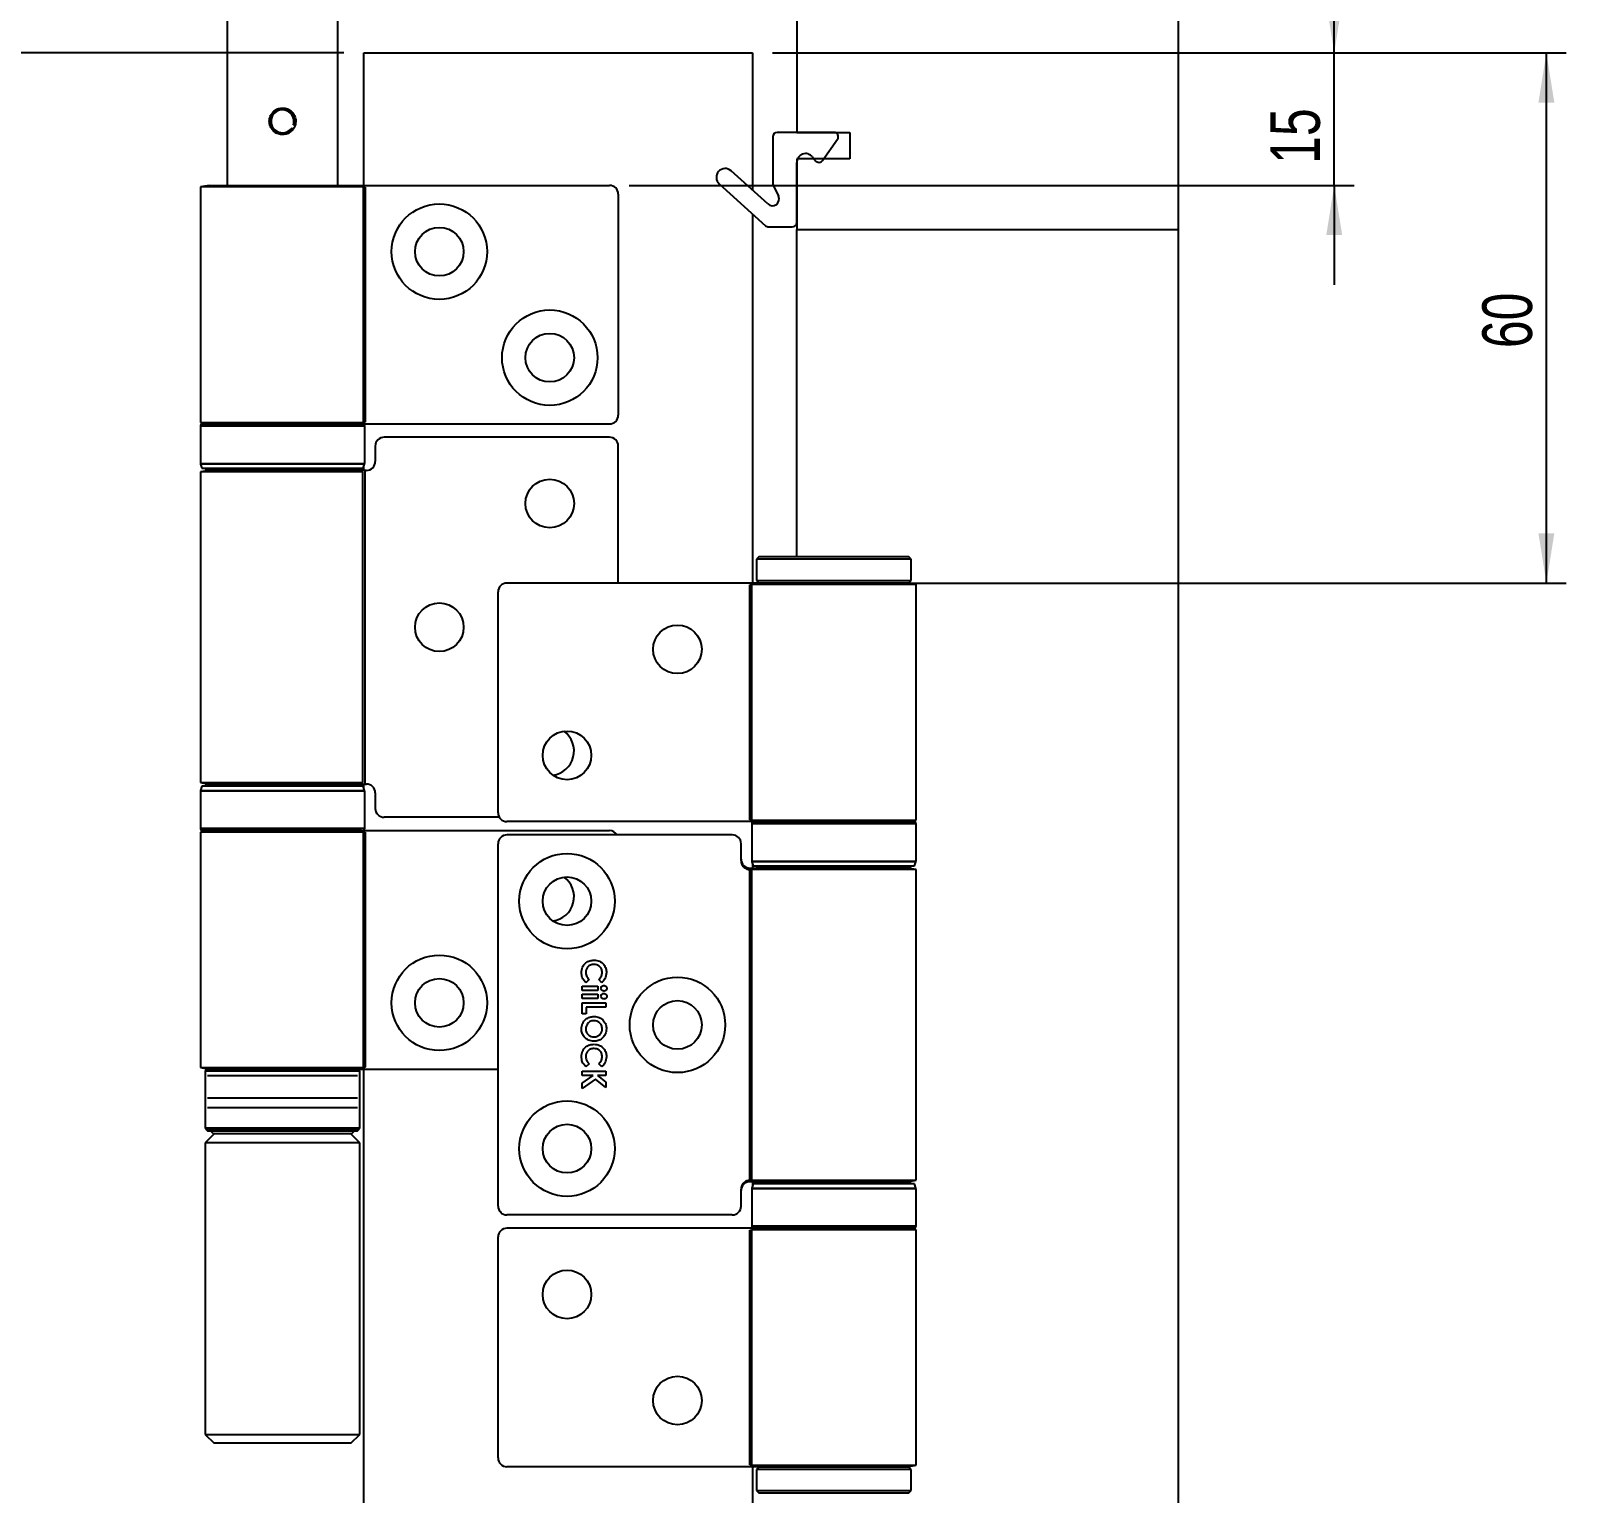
# Model space of a CAD drawing. Header units: millimetres. Extents: x 3976 to 11712, y 853 to 20234.
# Drawn here: x 6559 to 10421, y 13614 to 17292 of the extents above; entities that cross this region are included whole.
import ezdxf

# ---------------------------------------------------------------- set-up
doc = ezdxf.new("R2010")
doc.units = ezdxf.units.MM
doc.layers.add('FORMAT', color=7, linetype='Continuous')
doc.styles.add('SLDTEXTSTYLE0', font='TXT', dxfattribs={"width": 0.75})
doc.dimstyles.new('SLDDIMSTYLE0', dxfattribs={"dimtxt": 125, "dimasz": 125, "dimexe": 0, "dimexo": 0.0625, "dimgap": 31.25, "dimtad": 1, "dimdec": 0, "dimlfac": 0.045, "dimrnd": 1e-09, "dimzin": 12, "dimdsep": 46, "dimtxsty": 'SLDTEXTSTYLE0', "dimsah": 1, "dimcen": 0.09, "dimadec": 0, "dimazin": 3, "dimtfac": 1, "dimtmove": 0, "dimatfit": 0, "dimfxl": 1, "dimfrac": 2, "dimtolj": 1, "dimtzin": 12, "dimarcsym": 0})
doc.dimstyles.new('SLDDIMSTYLE1', dxfattribs={"dimtxt": 125, "dimasz": 125, "dimexe": 0, "dimexo": 0.0625, "dimgap": 31.25, "dimtad": 1, "dimdec": 0, "dimlfac": 0.045, "dimrnd": 1e-09, "dimzin": 12, "dimdsep": 46, "dimtxsty": 'SLDTEXTSTYLE0', "dimsah": 1, "dimcen": 0.09, "dimadec": 0, "dimazin": 3, "dimtfac": 1, "dimtofl": 0, "dimtmove": 0, "dimatfit": 3, "dimfxl": 1, "dimfrac": 2, "dimtolj": 1, "dimtzin": 12, "dimarcsym": 0})

# ---------------------------------------------------------------- blocks, each defined once
blk = doc.blocks.new('_D_11')
at = {"layer": 'FORMAT', "color": 1, "ltscale": 50}
for q in [(4453.5, 13435.1), (8374.8, 13435.1)]:
    blk.add_line((7397, 13435.1), q, dxfattribs=at)
for points in [[(7397, 13435.1), (7522, 13415.1), (7522, 13455.1)], [(8374.8, 13435.1), (8249.8, 13455.1), (8249.8, 13415.1)]]:
    blk.add_solid(points, dxfattribs=at)
at = {"layer": 'FORMAT', "color": 1, "ltscale": 50, "char_height": 125, "attachment_point": 1, "style": 'SLDTEXTSTYLE0'}
for s, insert in [('Minimum Panel', (4453.5, 13596.8)), ('Thickness 35mm', (4455.1, 13398.4))]:
    blk.add_mtext(s, dxfattribs=dict(at, insert=insert))
blk = doc.blocks.new('_D_14')
at = {"layer": 'FORMAT', "color": 7, "ltscale": 50}
for p, q in [((5695, 17347.8), (5695, 17597.8)), ((7831.5, 17347.8), (5645, 17347.8)), ((5695, 17347.8), (5695, 17236.7)), ((7347, 17236.7), (5645, 17236.7)), ((5695, 17236.7), (5695, 15218.8))]:
    blk.add_line(p, q, dxfattribs=at)
for points in [[(5695, 17347.8), (5715, 17472.8), (5675, 17472.8)], [(5695, 17236.7), (5675, 17111.7), (5715, 17111.7)]]:
    blk.add_solid(points, dxfattribs=at)
at = {"layer": 'FORMAT', "color": 7, "ltscale": 50, "char_height": 125, "attachment_point": 1, "rotation": 90, "style": 'SLDTEXTSTYLE0'}
for s, insert in [('mm Head Clearance', (5533.9, 15358)), ('5', (5533.9, 15218.8))]:
    blk.add_mtext(s, dxfattribs=dict(at, insert=insert))
blk = doc.blocks.new('_D_18')
at = {"layer": 'FORMAT', "color": 7, "ltscale": 50}
for p, q in [((9837.8, 17236.7), (9837.8, 17486.7)), ((8424.8, 17236.7), (9887.8, 17236.7)), ((9837.8, 16903.4), (9837.8, 17236.7)), ((8064.8, 16903.4), (9887.8, 16903.4)), ((9837.8, 16903.4), (9837.8, 16653.4))]:
    blk.add_line(p, q, dxfattribs=at)
for points in [[(9837.8, 17236.7), (9857.8, 17361.7), (9817.8, 17361.7)], [(9837.8, 16903.4), (9817.8, 16778.4), (9857.8, 16778.4)]]:
    blk.add_solid(points, dxfattribs=at)
at = {"layer": 'FORMAT', "color": 7, "ltscale": 50, "insert": (9676.7, 16957.6), "char_height": 125, "attachment_point": 1, "rotation": 90, "style": 'SLDTEXTSTYLE0'}
blk.add_mtext('15', dxfattribs=at)
blk = doc.blocks.new('_D_19')
at = {"layer": 'FORMAT', "color": 7, "ltscale": 50}
for p, q in [((8424.8, 17236.7), (10421.4, 17236.7)), ((10371.4, 15903.4), (10371.4, 17236.7)), ((8444.8, 15903.4), (10421.4, 15903.4))]:
    blk.add_line(p, q, dxfattribs=at)
for points in [[(10371.4, 17236.7), (10351.4, 17111.7), (10391.4, 17111.7)], [(10371.4, 15903.4), (10391.4, 16028.4), (10351.4, 16028.4)]]:
    blk.add_solid(points, dxfattribs=at)
at = {"layer": 'FORMAT', "color": 7, "ltscale": 50, "insert": (10210.3, 16494.2), "char_height": 125, "attachment_point": 1, "rotation": 90, "style": 'SLDTEXTSTYLE0'}
blk.add_mtext('60', dxfattribs=at)

msp = doc.modelspace()

# ---------------------------------------------------------------- linework, layer by layer
at = {"color": 7, "linetype": 'Continuous', "lineweight": 25, "ltscale": 50}
for p, q in [((7053.68, 17392.25), (7053.68, 16903.36)), ((7331.45, 16903.36), (7331.45, 17392.25)), ((8485.9, 17347.8), (8485.9, 17036.69)), ((9445.9, 16792.25), (9445.9, 17347.8)), ((7397.01, 16903.36), (7397.01, 17236.69)), ((7397.01, 17236.69), (8374.79, 17236.69)), ((8374.79, 17236.69), (8374.79, 16891.23)), ((7216.42, 17048.17), (7218.53, 17046.72)), ((7222.42, 17054.57), (7219.98, 17055.38)), ((8579.23, 17036.69), (8437.01, 17036.69)), ((8485.9, 17036.69), (8619.23, 17036.69)), ((8619.23, 17036.69), (8619.23, 16970.03)), ((8425.9, 17025.58), (8425.9, 16908.7)), ((8550.99, 16965.88), (8588.33, 17019.21)), ((8485.9, 16970.03), (8485.9, 16792.25)), ((8619.23, 16970.03), (8485.9, 16970.03)), ((8485.9, 16810.03), (8485.9, 16961.14)), ((8525.5, 16974.98), (8533.2, 16965.32)), ((8413.27, 16856.59), (8320.77, 16939.87)), ((7008.12, 16903.36), (6985.9, 16899.44)), ((6985.9, 16899.44), (6985.9, 16307.28)), ((7395.89, 16899.44), (6985.9, 16899.44)), ((7008.12, 16903.36), (7373.97, 16903.36)), ((7373.97, 16903.36), (8014.79, 16903.36)), ((7395.89, 16307.28), (7395.89, 16899.44)), ((7400.27, 16898.79), (7400.27, 16307.93)), ((8037.01, 16881.14), (8037.01, 16325.58)), ((8291.03, 16906.85), (8407.73, 16801.77)), ((8426.94, 16904), (8439.87, 16876.27)), ((8374.79, 16831.43), (8374.79, 15903.36)), ((8415.16, 16798.92), (8474.79, 16798.92)), ((8485.9, 15970.03), (8485.9, 16792.25)), ((8485.9, 16792.25), (9445.9, 16792.25)), ((9445.9, 11320.54), (9445.9, 16792.25)), ((6985.9, 16307.28), (7008.12, 16303.36)), ((6985.9, 16307.28), (7395.89, 16307.28)), ((6991.45, 16303.36), (7033.96, 16303.36)), ((7033.96, 16303.36), (7390.89, 16303.36)), ((7390.89, 16303.36), (8014.79, 16303.36)), ((7397.01, 16302.25), (7397.01, 16303.36)), ((6985.9, 16297.8), (6985.9, 16204.34)), ((7029.57, 16297.8), (6985.9, 16297.8)), ((7399.23, 16297.8), (7029.57, 16297.8)), ((7399.23, 16204.34), (7399.23, 16297.8)), ((8014.79, 16270.03), (7448.12, 16270.03)), ((7425.9, 16247.8), (7425.9, 16208.92)), ((8037.01, 15903.36), (8037.01, 16247.8)), ((6985.9, 16204.34), (7029.57, 16204.34)), ((7008.12, 16186.69), (6985.9, 16182.77)), ((6985.9, 16182.77), (6985.9, 15401.72)), ((7394.71, 16182.77), (6985.9, 16182.77)), ((6986.23, 16202.44), (6989.94, 16192.25)), ((7029.84, 16202.44), (6986.23, 16202.44)), ((6989.94, 16192.25), (7395.19, 16192.25)), ((6998.32, 16192.25), (7000.34, 16186.69)), ((7382.27, 16186.69), (7000.34, 16186.69)), ((7029.57, 16204.34), (7399.23, 16204.34)), ((7398.9, 16202.44), (7029.84, 16202.44)), ((7372.98, 16186.69), (7394.71, 16182.77)), ((7400.27, 16186.69), (7382.27, 16186.69)), ((7384.79, 16186.69), (7386.81, 16192.25)), ((7394.71, 15401.72), (7394.71, 16182.77)), ((7395.19, 16192.25), (7398.9, 16202.44)), ((7397.01, 16186.69), (7397.01, 16197.25)), ((7400.27, 15397.8), (7400.27, 16186.69)), ((7403.68, 16186.69), (7400.27, 16186.69)), ((8391.45, 15970.03), (8384.79, 15963.36)), ((8384.79, 15963.36), (8384.79, 15910.03)), ((8406.74, 15963.36), (8384.79, 15963.36)), ((8391.45, 15970.03), (8412.66, 15970.03)), ((8773.68, 15963.36), (8406.74, 15963.36)), ((8412.66, 15970.03), (8767.01, 15970.03)), ((8773.68, 15963.36), (8767.01, 15970.03)), ((8773.68, 15910.03), (8773.68, 15963.36)), ((7734.79, 15325.58), (7734.79, 15881.14)), ((8391.45, 15903.36), (7757.01, 15903.36)), ((8368.12, 15898.66), (8372.56, 15899.44)), ((8368.12, 15308.06), (8368.12, 15898.66)), ((8372.56, 15899.44), (8394.79, 15903.36)), ((8785.9, 15899.44), (8372.56, 15899.44)), ((8372.56, 15307.28), (8372.56, 15899.44)), ((8384.79, 15910.03), (8391.45, 15903.36)), ((8384.79, 15910.03), (8406.74, 15910.03)), ((8412.66, 15903.36), (8391.45, 15903.36)), ((8406.74, 15910.03), (8773.68, 15910.03)), ((8767.01, 15903.36), (8412.66, 15903.36)), ((8785.9, 15899.44), (8763.68, 15903.36)), ((8767.01, 15903.36), (8773.68, 15910.03)), ((8785.9, 15307.28), (8785.9, 15899.44)), ((6985.9, 15401.72), (7008.12, 15397.8)), ((6985.9, 15401.72), (7394.71, 15401.72)), ((6985.9, 15380.16), (6985.9, 15286.69)), ((7399.23, 15380.16), (6985.9, 15380.16)), ((6989.94, 15392.25), (6986.23, 15382.06)), ((6986.23, 15382.06), (7398.9, 15382.06)), ((7267.17, 15392.25), (6989.94, 15392.25)), ((7000.34, 15397.8), (6998.32, 15392.25)), ((7000.34, 15397.8), (7013.72, 15397.8)), ((7013.72, 15397.8), (7382.27, 15397.8)), ((7395.19, 15392.25), (7267.17, 15392.25)), ((7394.71, 15401.72), (7372.98, 15397.8)), ((7382.27, 15397.8), (7400.27, 15397.8)), ((7386.81, 15392.25), (7384.79, 15397.8)), ((7398.9, 15382.06), (7395.19, 15392.25)), ((7397.01, 15387.24), (7397.01, 15397.8)), ((7399.23, 15286.69), (7399.23, 15380.16)), ((7400.27, 15397.8), (7403.68, 15397.8)), ((7425.9, 15375.58), (7425.9, 15336.69)), ((7737.76, 15314.47), (7448.12, 15314.47)), ((8378.12, 15303.36), (7757.01, 15303.36)), ((8372.56, 15307.28), (8368.12, 15308.06)), ((8394.79, 15303.36), (8372.56, 15307.28)), ((8372.56, 15307.28), (8785.9, 15307.28)), ((8372.56, 15297.8), (8372.56, 15204.34)), ((8785.9, 15297.8), (8372.56, 15297.8)), ((8374.79, 15303.36), (8374.79, 15302.25)), ((8378.12, 15303.36), (8780.34, 15303.36)), ((8763.68, 15303.36), (8785.9, 15307.28)), ((8785.9, 15204.34), (8785.9, 15297.8)), ((6985.9, 15286.69), (7399.23, 15286.69)), ((7008.12, 15281.14), (6985.9, 15277.22)), ((6985.9, 15277.22), (6985.9, 14685.06)), ((7395.89, 15277.22), (6985.9, 15277.22)), ((7390.89, 15281.14), (6991.45, 15281.14)), ((7390.89, 15281.14), (8014.79, 15281.14)), ((7395.89, 14685.06), (7395.89, 15277.22)), ((7397.01, 15281.14), (7397.01, 15282.25)), ((7400.27, 15276.57), (7400.27, 14685.71)), ((8323.68, 15270.03), (7757.01, 15270.03)), ((7734.79, 14336.69), (7734.79, 15247.8)), ((8345.9, 15205.34), (8345.9, 15247.8)), ((8368.12, 15186.07), (8371.63, 15186.69)), ((8368.12, 15186.69), (8368.12, 15186.07)), ((8368.12, 15186.69), (8371.63, 15186.69)), ((8368.12, 14401.05), (8368.12, 15183.44)), ((8371.63, 15186.69), (8387.01, 15186.69)), ((8372.56, 15204.34), (8785.9, 15204.34)), ((8372.56, 15182.77), (8394.79, 15186.69)), ((8372.56, 15182.77), (8372.56, 15183.44)), ((8785.9, 15182.77), (8372.56, 15182.77)), ((8372.56, 14401.72), (8372.56, 15182.77)), ((8372.9, 15202.44), (8376.61, 15192.25)), ((8785.56, 15202.44), (8372.9, 15202.44)), ((8374.79, 15197.25), (8374.79, 15186.69)), ((8376.61, 15192.25), (8758.57, 15192.25)), ((8384.99, 15192.25), (8387.01, 15186.69)), ((8771.45, 15186.69), (8387.01, 15186.69)), ((8758.57, 15192.25), (8781.85, 15192.25)), ((8785.9, 15182.77), (8763.68, 15186.69)), ((8771.45, 15186.69), (8773.47, 15192.25)), ((8781.85, 15192.25), (8785.56, 15202.44)), ((8785.9, 14401.72), (8785.9, 15182.77)), ((7945.9, 14878.92), (7945.9, 14889.68)), ((7945.9, 14889.68), (7985.3, 14889.68)), ((7985.3, 14878.92), (7945.9, 14878.92)), ((7945.9, 14858.92), (7945.9, 14869.68)), ((7945.9, 14869.68), (7985.3, 14869.68)), ((7963.85, 14906.04), (7955.81, 14898.39)), ((7985.3, 14889.68), (7985.3, 14878.92)), ((7985.3, 14869.68), (7985.3, 14858.92)), ((7995.49, 14898.15), (7987.94, 14906.04)), ((7985.3, 14858.92), (7945.9, 14858.92)), ((7945.9, 14847.38), (8005.9, 14847.38)), ((7945.9, 14819.68), (7945.9, 14847.38)), ((7956.67, 14836.61), (7956.67, 14819.68)), ((8005.9, 14836.61), (7956.67, 14836.61)), ((8005.9, 14847.38), (8005.9, 14836.61)), ((7956.67, 14819.68), (7945.9, 14819.68)), ((6985.9, 14685.06), (7008.12, 14681.14)), ((6985.9, 14685.06), (7395.89, 14685.06)), ((7003.68, 14681.14), (7378.49, 14681.14)), ((7378.49, 14681.14), (7734.79, 14681.14)), ((7397.01, 5570.03), (7397.01, 14681.14)), ((7963.85, 14694.5), (7955.81, 14686.85)), ((7995.49, 14686.61), (7987.94, 14694.5)), ((6998.12, 14675.58), (6998.12, 14533.72)), ((7387.01, 14675.58), (6998.12, 14675.58)), ((7381.45, 14664.47), (7003.68, 14664.47)), ((7387.01, 14533.72), (7387.01, 14675.58)), ((7945.9, 14665.07), (7945.9, 14675.84)), ((7945.9, 14675.84), (8005.9, 14675.84)), ((7974.03, 14665.07), (7945.9, 14665.07)), ((7945.9, 14645.35), (7974.03, 14665.07)), ((7979.36, 14655.84), (7945.9, 14632.38)), ((7945.9, 14632.38), (7945.9, 14645.35)), ((8005.9, 14634.46), (7979.36, 14655.84)), ((7984.78, 14665.07), (8005.9, 14648.05)), ((8005.9, 14665.07), (7984.78, 14665.07)), ((8005.9, 14675.84), (8005.9, 14665.07)), ((8005.9, 14648.05), (8005.9, 14634.46)), ((7003.68, 14608.92), (7381.45, 14608.92)), ((7003.68, 14584.83), (7381.45, 14584.83)), ((6998.12, 14533.72), (7387.01, 14533.72)), ((6999.75, 14529.79), (7003.96, 14525.58)), ((7385.38, 14529.79), (6999.75, 14529.79)), ((7003.68, 14533.72), (7381.45, 14533.72)), ((7003.96, 14525.58), (7381.17, 14525.58)), ((7011.81, 14525.58), (7019.23, 14518.16)), ((7365.9, 14518.16), (7373.31, 14525.58)), ((7381.17, 14525.58), (7385.38, 14529.79)), ((7020.34, 14518.16), (6998.12, 14495.94)), ((6998.12, 14495.94), (6998.12, 13762.61)), ((7216.74, 14495.94), (6998.12, 14495.94)), ((7365.9, 14518.16), (7019.23, 14518.16)), ((7387.01, 14495.94), (7216.74, 14495.94)), ((7387.01, 14495.94), (7364.79, 14518.16)), ((7387.01, 13762.61), (7387.01, 14495.94)), ((8345.9, 14336.69), (8345.9, 14379.16)), ((8371.63, 14397.8), (8368.12, 14398.42)), ((8368.12, 14398.42), (8368.12, 14397.8)), ((8371.63, 14397.8), (8368.12, 14397.8)), ((8387.01, 14397.8), (8371.63, 14397.8)), ((8394.79, 14397.8), (8372.56, 14401.72)), ((8372.56, 14401.72), (8785.9, 14401.72)), ((8372.56, 14401.05), (8372.56, 14401.72)), ((8372.56, 14380.16), (8372.56, 14286.69)), ((8652.81, 14380.16), (8372.56, 14380.16)), ((8376.61, 14392.25), (8372.9, 14382.06)), ((8372.9, 14382.06), (8652.69, 14382.06)), ((8374.79, 14397.8), (8374.79, 14387.24)), ((8781.85, 14392.25), (8376.61, 14392.25)), ((8387.01, 14397.8), (8384.99, 14392.25)), ((8387.01, 14397.8), (8771.45, 14397.8)), ((8652.69, 14382.06), (8785.56, 14382.06)), ((8785.9, 14380.16), (8652.81, 14380.16)), ((8763.68, 14397.8), (8785.9, 14401.72)), ((8773.47, 14392.25), (8771.45, 14397.8)), ((8785.56, 14382.06), (8781.85, 14392.25)), ((8785.9, 14286.69), (8785.9, 14380.16)), ((8323.68, 14314.47), (7757.01, 14314.47)), ((7734.79, 13703.36), (7734.79, 14258.92)), ((8378.12, 14281.14), (7757.01, 14281.14)), ((8368.12, 14276.44), (8372.56, 14277.22)), ((8368.12, 13685.84), (8368.12, 14276.44)), ((8372.56, 14286.69), (8652.81, 14286.69)), ((8372.56, 14277.22), (8394.79, 14281.14)), ((8785.9, 14277.22), (8372.56, 14277.22)), ((8372.56, 13685.06), (8372.56, 14277.22)), ((8374.79, 14282.25), (8374.79, 14281.14)), ((8650.83, 14281.14), (8378.12, 14281.14)), ((8780.34, 14281.14), (8650.83, 14281.14)), ((8652.81, 14286.69), (8785.9, 14286.69)), ((8785.9, 14277.22), (8763.68, 14281.14)), ((8785.9, 13685.06), (8785.9, 14277.22)), ((6998.12, 13762.61), (7020.34, 13740.39)), ((6998.12, 13762.61), (7216.74, 13762.61)), ((7216.74, 13762.61), (7387.01, 13762.61)), ((7364.79, 13740.39), (7387.01, 13762.61)), ((7213.98, 13740.39), (7020.34, 13740.39)), ((7364.79, 13740.39), (7213.98, 13740.39)), ((8391.45, 13681.14), (7757.01, 13681.14)), ((8372.56, 13685.06), (8368.12, 13685.84)), ((8394.79, 13681.14), (8372.56, 13685.06)), ((8372.56, 13685.06), (8785.9, 13685.06)), ((8374.79, 13681.14), (8374.79, 11242.25)), ((8391.45, 13681.14), (8384.79, 13674.47)), ((8384.79, 13674.47), (8384.79, 13621.14)), ((8721.54, 13674.47), (8384.79, 13674.47)), ((8391.45, 13681.14), (8716.66, 13681.14)), ((8716.66, 13681.14), (8767.01, 13681.14)), ((8773.68, 13674.47), (8721.54, 13674.47)), ((8763.68, 13681.14), (8785.9, 13685.06)), ((8773.68, 13674.47), (8767.01, 13681.14)), ((8773.68, 13621.14), (8773.68, 13674.47)), ((8384.79, 13621.14), (8391.45, 13614.47)), ((8384.79, 13621.14), (8721.54, 13621.14)), ((8716.66, 13614.47), (8391.45, 13614.47)), ((8767.01, 13614.47), (8716.66, 13614.47)), ((8721.54, 13621.14), (8773.68, 13621.14)), ((8767.01, 13614.47), (8773.68, 13621.14))]:
    msp.add_line(p, q, dxfattribs=at)
at = {"color": 7, "linetype": 'Continuous', "lineweight": 25, "ltscale": 2500}
for centre, radius in [((7587.01, 16736.69), 120), ((7587.01, 16736.69), 61.11), ((7864.79, 16470.03), 120), ((7864.79, 16470.03), 61.11), ((7864.79, 16103.36), 61.11), ((7587.01, 15792.25), 61.11), ((8185.9, 15736.69), 61.11), ((7908.12, 15470.03), 61.11), ((7908.12, 15103.36), 120), ((7908.12, 15103.36), 61.11), ((7587.01, 14847.8), 120), ((7587.01, 14847.8), 61.11), ((8185.9, 14792.25), 120), ((8185.9, 14792.25), 61.11), ((7908.12, 14481.14), 120), ((7908.12, 14481.14), 61.11), ((7908.12, 14114.47), 61.11), ((8185.9, 13847.8), 61.11)]:
    msp.add_circle(centre, radius, dxfattribs=at)
for centre, radius, start, end in [((7192.56, 17064.47), 31.45, 341.65287, 325.65287), ((7192.56, 17064.47), 28.89, 341.65287, 325.65287), ((8437.01, 17025.58), 11.11, 90, 180), ((8579.23, 17025.58), 11.11, 325, 90), ((8508.12, 16961.14), 22.22, 38.54457, 180), ((8541.89, 16972.25), 11.11, 218.54457, 325), ((8305.9, 16923.36), 22.22, 48, 228), ((8014.79, 16881.14), 22.22, 0, 90), ((8437.01, 16908.7), 11.11, 180, 205), ((8424.57, 16869.13), 16.89, 228, 25), ((8415.16, 16810.03), 11.11, 228, 270), ((8474.79, 16810.03), 11.11, 270, 0), ((6991.45, 16297.8), 5.56, 90, 180), ((7393.68, 16297.8), 5.56, 0, 90), ((8014.79, 16325.58), 22.22, 270, 0), ((7448.12, 16247.8), 22.22, 90, 180), ((8014.79, 16247.8), 22.22, 0, 90), ((6991.45, 16204.34), 5.56, 180, 200), ((7393.68, 16204.34), 5.56, 340, 0), ((7403.68, 16208.92), 22.22, 270, 0), ((7757.01, 15881.14), 22.22, 90, 180), ((7864.79, 15481.14), 61.11, 277.08866, 54.14855), ((6991.45, 15380.16), 5.56, 160, 180), ((7393.68, 15380.16), 5.56, 0, 20), ((7403.68, 15375.58), 22.22, 0, 90), ((7448.12, 15336.69), 22.22, 180, 270), ((7757.01, 15325.58), 22.22, 180, 270), ((8378.12, 15297.8), 5.56, 90, 180), ((8780.34, 15297.8), 5.56, 0, 90), ((6991.45, 15286.69), 5.56, 180, 270), ((7393.68, 15286.69), 5.56, 270, 0), ((7757.01, 15247.8), 22.22, 90, 180), ((8014.79, 15258.92), 22.22, 30, 90), ((8323.68, 15247.8), 22.22, 0, 90), ((8368.12, 15208.92), 22.22, 180, 270), ((8378.12, 15204.34), 5.56, 180, 200), ((8780.34, 15204.34), 5.56, 340, 0), ((7864.79, 15114.47), 61.11, 277.08866, 54.14855), ((7003.68, 14675.58), 5.56, 90, 180), ((7381.45, 14675.58), 5.56, 0, 90), ((7003.68, 14533.72), 5.56, 180, 225), ((7381.45, 14533.72), 5.56, 315, 0), ((8368.12, 14375.58), 22.22, 90, 180), ((8378.12, 14380.16), 5.56, 160, 180), ((8780.34, 14380.16), 5.56, 0, 20), ((7757.01, 14336.69), 22.22, 180, 270), ((8323.68, 14336.69), 22.22, 270, 0), ((7757.01, 14258.92), 22.22, 90, 180), ((8378.12, 14286.69), 5.56, 180, 270), ((8780.34, 14286.69), 5.56, 270, 0), ((7757.01, 13703.36), 22.22, 180, 270)]:
    msp.add_arc(centre, radius, start, end, dxfattribs=at)
for centre, major_axis, ratio, start_param, end_param in [((8368.12, 15205.34), (0, -22.57), 0.9848078, 4.712389, 6.0935967), ((8372.56, 15318.16), (-187.13, -33), 0.7016738, 1.401902, 1.4241255), ((8368.12, 14379.16), (0, -22.57), 0.9848078, 3.3311813, 4.712389), ((8372.56, 14266.33), (187.13, -33), 0.7016738, 1.7174672, 1.7396906)]:
    msp.add_ellipse(centre, major_axis=major_axis, ratio=ratio, start_param=start_param, end_param=end_param, dxfattribs=at)
at = {"color": 7, "linetype": 'Continuous', "lineweight": 25, "ltscale": 50}
for points, knots in [([(7159.23, 17064.47), (7159.59, 17060.78), (7160.3, 17053.41), (7165.86, 17043.56), (7174.14, 17035.92), (7184.64, 17031.43), (7195.96, 17030.69), (7206.76, 17033.64), (7216.02, 17039.92), (7222.81, 17048.98), (7226.22, 17059.87), (7225.84, 17071.16), (7221.87, 17081.59), (7214.71, 17090.22), (7204.98, 17096.1), (7193.82, 17098.41), (7182.66, 17096.93), (7172.65, 17091.97), (7164.78, 17083.97), (7160.02, 17074.31), (7159.47, 17067.5), (7159.23, 17064.47)], [0, 0, 0, 0, 0.0526285, 0.1052197, 0.1587728, 0.2129969, 0.2661974, 0.3183184, 0.3708934, 0.4247791, 0.4788735, 0.531644, 0.5836467, 0.6366061, 0.6907669, 0.7445296, 0.7969538, 0.8491492, 0.9025182, 0.9567584, 1, 1, 1, 1]), ([(7373.97, 16903.36), (7381.49, 16902.05), (7390.25, 16900.53), (7399.02, 16899.01), (7400.27, 16898.79)], [0, 0, 0, 0, 0.8576638, 1, 1, 1, 1]), ([(7395.89, 16899.44), (7396.03, 16899.43), (7396.3, 16899.42), (7397.27, 16899.28), (7398.54, 16899.08), (7399.61, 16898.9), (7400.18, 16898.8), (7400.27, 16898.79)], [0, 0, 0, 0, 0.2380151, 0.4759709, 0.7156259, 0.9588757, 1, 1, 1, 1]), ([(7400.27, 16307.93), (7399.02, 16307.71), (7390.25, 16306.19), (7381.49, 16304.66), (7373.97, 16303.36)], [0, 0, 0, 0, 0.1423362, 1, 1, 1, 1]), ([(7400.27, 16307.93), (7399.76, 16307.84), (7398.75, 16307.67), (7397.42, 16307.46), (7396.35, 16307.31), (7396.05, 16307.29), (7395.89, 16307.28)], [0, 0, 0, 0, 0.2464452, 0.4929783, 0.7371219, 1, 1, 1, 1]), ([(7373.97, 15281.14), (7381.49, 15279.83), (7390.25, 15278.31), (7399.02, 15276.78), (7400.27, 15276.57)], [0, 0, 0, 0, 0.8576638, 1, 1, 1, 1]), ([(7395.89, 15277.22), (7396.03, 15277.21), (7396.3, 15277.19), (7397.27, 15277.06), (7398.54, 15276.86), (7399.61, 15276.68), (7400.18, 15276.58), (7400.27, 15276.57)], [0, 0, 0, 0, 0.2380151, 0.4759709, 0.7156259, 0.9588757, 1, 1, 1, 1]), ([(8363.93, 15183.18), (8365.29, 15184.05), (8366.69, 15184.95), (8368.09, 15186.05), (8368.12, 15186.07)], [0, 0, 0, 0, 0.9756982, 1, 1, 1, 1]), ([(8372.56, 15183.44), (8372.52, 15183.48), (8372.42, 15183.54), (8371.66, 15183.57), (8370.53, 15183.57), (8369.28, 15183.52), (8368.45, 15183.47), (8368.12, 15183.44)], [0, 0, 0, 0, 0.2141706, 0.4283602, 0.6421471, 0.8557902, 1, 1, 1, 1]), ([(7944.36, 14923.92), (7944.82, 14928.6), (7945.76, 14937.95), (7954.3, 14948.45), (7964.99, 14954.28), (7972.32, 14954.81), (7975.99, 14955.07)], [0, 0, 0, 0, 0.2798292, 0.5591291, 0.7793659, 1, 1, 1, 1]), ([(7975.99, 14955.07), (7980.65, 14954.59), (7989.94, 14953.64), (8000.33, 14945.13), (8006.37, 14934.66), (8007.08, 14927.38), (8007.44, 14923.75)], [0, 0, 0, 0, 0.2798119, 0.5590514, 0.7795633, 1, 1, 1, 1]), ([(7955.81, 14898.39), (7952.11, 14902.5), (7945.5, 14909.84), (7944.71, 14919.61), (7944.36, 14923.92)], [0, 0, 0, 0, 0.5598136, 1, 1, 1, 1]), ([(7976.02, 14944.3), (7972.95, 14944.01), (7966.83, 14943.44), (7959.76, 14938.1), (7955.76, 14931.17), (7955.34, 14926.36), (7955.13, 14923.96)], [0, 0, 0, 0, 0.28003468, 0.55921926, 0.77954627, 1, 1, 1, 1]), ([(7955.13, 14923.96), (7955.71, 14920.1), (7956.77, 14913.16), (7961.68, 14908.23), (7963.85, 14906.04)], [0, 0, 0, 0, 0.557474, 1, 1, 1, 1]), ([(7996.67, 14924.17), (7996.32, 14927.19), (7995.62, 14933.23), (7989.93, 14939.83), (7983.13, 14943.74), (7978.39, 14944.11), (7976.02, 14944.3)], [0, 0, 0, 0, 0.2795925, 0.5591629, 0.7794281, 1, 1, 1, 1]), ([(7987.94, 14906.04), (7990.65, 14908.94), (7995.48, 14914.12), (7996.31, 14921.1), (7996.67, 14924.17)], [0, 0, 0, 0, 0.5600608, 1, 1, 1, 1]), ([(8007.44, 14923.75), (8006.71, 14918.23), (8005.4, 14908.36), (7998.52, 14901.27), (7995.49, 14898.15)], [0, 0, 0, 0, 0.5590203, 1, 1, 1, 1]), ([(7993.59, 14884.24), (7993.73, 14885.3), (7994.01, 14887.43), (7996.11, 14889.68), (7998.51, 14891.02), (8000.18, 14891.16), (8001.02, 14891.22)], [0, 0, 0, 0, 0.2791964, 0.5589349, 0.7794095, 1, 1, 1, 1]), ([(8000.86, 14877.38), (7999.82, 14877.49), (7997.73, 14877.7), (7995.38, 14879.54), (7993.82, 14881.78), (7993.67, 14883.42), (7993.59, 14884.24)], [0, 0, 0, 0, 0.2798438, 0.5595928, 0.7798336, 1, 1, 1, 1]), ([(7993.59, 14864.24), (7993.73, 14865.3), (7994.01, 14867.43), (7996.11, 14869.68), (7998.51, 14871.02), (8000.18, 14871.16), (8001.02, 14871.22)], [0, 0, 0, 0, 0.2791964, 0.5589349, 0.7794095, 1, 1, 1, 1]), ([(8008.2, 14884.32), (8008.06, 14883.27), (8007.78, 14881.16), (8005.73, 14878.92), (8003.35, 14877.57), (8001.69, 14877.44), (8000.86, 14877.38)], [0, 0, 0, 0, 0.2792715, 0.558873, 0.77931, 1, 1, 1, 1]), ([(8001.02, 14891.22), (8002.06, 14891.11), (8004.13, 14890.88), (8006.48, 14889.04), (8007.97, 14886.77), (8008.13, 14885.14), (8008.2, 14884.32)], [0, 0, 0, 0, 0.2797843, 0.5596196, 0.7798284, 1, 1, 1, 1]), ([(8001.02, 14871.22), (8002.06, 14871.11), (8004.13, 14870.88), (8006.48, 14869.04), (8007.97, 14866.77), (8008.13, 14865.14), (8008.2, 14864.32)], [0, 0, 0, 0, 0.2797843, 0.5596196, 0.7798284, 1, 1, 1, 1]), ([(8000.86, 14857.38), (7999.82, 14857.49), (7997.73, 14857.7), (7995.38, 14859.54), (7993.82, 14861.78), (7993.67, 14863.42), (7993.59, 14864.24)], [0, 0, 0, 0, 0.2798438, 0.5595928, 0.7798336, 1, 1, 1, 1]), ([(8008.2, 14864.32), (8008.06, 14863.27), (8007.78, 14861.16), (8005.73, 14858.92), (8003.35, 14857.57), (8001.69, 14857.44), (8000.86, 14857.38)], [0, 0, 0, 0, 0.2792715, 0.558873, 0.77931, 1, 1, 1, 1]), ([(7944.36, 14782.17), (7944.87, 14786.83), (7945.88, 14796.15), (7954.61, 14806.34), (7964.97, 14812.57), (7972.27, 14813.21), (7975.92, 14813.53)], [0, 0, 0, 0, 0.2796223, 0.5592021, 0.7795699, 1, 1, 1, 1]), ([(7959.74, 14795.38), (7958.26, 14793.13), (7955.6, 14789.11), (7955.27, 14784.32), (7955.13, 14782.21)], [0, 0, 0, 0, 0.55937011, 1, 1, 1, 1]), ([(7975.78, 14802.76), (7972.28, 14802.41), (7966.03, 14801.78), (7961.67, 14797.34), (7959.74, 14795.38)], [0, 0, 0, 0, 0.5593913, 1, 1, 1, 1]), ([(7996.67, 14782.42), (7996.32, 14785.48), (7995.62, 14791.59), (7989.93, 14798.35), (7982.98, 14802.23), (7978.18, 14802.59), (7975.78, 14802.76)], [0, 0, 0, 0, 0.2795868, 0.5591059, 0.7793511, 1, 1, 1, 1]), ([(7975.92, 14813.53), (7980.54, 14812.97), (7989.78, 14811.86), (8000.14, 14803.47), (8006.35, 14793.14), (8007.08, 14785.88), (8007.44, 14782.26)], [0, 0, 0, 0, 0.279652, 0.5592132, 0.7796517, 1, 1, 1, 1]), ([(7975.72, 14751.22), (7971.11, 14751.73), (7961.9, 14752.76), (7951.66, 14761.15), (7945.31, 14771.33), (7944.68, 14778.56), (7944.36, 14782.17)], [0, 0, 0, 0, 0.279668, 0.5593987, 0.7796238, 1, 1, 1, 1]), ([(7955.13, 14782.21), (7955.49, 14779.18), (7956.22, 14773.13), (7961.93, 14766.53), (7968.73, 14762.55), (7973.48, 14762.18), (7975.86, 14761.99)], [0, 0, 0, 0, 0.2794346, 0.5591506, 0.7794454, 1, 1, 1, 1]), ([(8007.44, 14782.26), (8006.86, 14777.63), (8005.7, 14768.38), (7996.98, 14758.29), (7986.63, 14752.12), (7979.36, 14751.52), (7975.72, 14751.22)], [0, 0, 0, 0, 0.2793731, 0.5591765, 0.7795074, 1, 1, 1, 1]), ([(7975.86, 14761.99), (7978.91, 14762.33), (7985, 14763), (7991.82, 14768.51), (7996.02, 14775.25), (7996.45, 14780.03), (7996.67, 14782.42)], [0, 0, 0, 0, 0.27975, 0.5594455, 0.7796564, 1, 1, 1, 1]), ([(7944.36, 14712.38), (7944.82, 14717.06), (7945.76, 14726.41), (7954.3, 14736.91), (7964.99, 14742.74), (7972.32, 14743.27), (7975.99, 14743.53)], [0, 0, 0, 0, 0.2798292, 0.5591291, 0.7793659, 1, 1, 1, 1]), ([(7976.02, 14732.76), (7972.95, 14732.47), (7966.83, 14731.9), (7959.76, 14726.56), (7955.76, 14719.63), (7955.34, 14714.83), (7955.13, 14712.42)], [0, 0, 0, 0, 0.2800347, 0.5592193, 0.7795463, 1, 1, 1, 1]), ([(7975.99, 14743.53), (7980.65, 14743.05), (7989.94, 14742.1), (8000.33, 14733.59), (8006.37, 14723.12), (8007.08, 14715.85), (8007.44, 14712.21)], [0, 0, 0, 0, 0.2798119, 0.5590514, 0.7795633, 1, 1, 1, 1]), ([(7996.67, 14712.63), (7996.32, 14715.65), (7995.62, 14721.69), (7989.93, 14728.29), (7983.13, 14732.2), (7978.39, 14732.58), (7976.02, 14732.76)], [0, 0, 0, 0, 0.2795925, 0.5591629, 0.7794281, 1, 1, 1, 1]), ([(7400.27, 14685.71), (7399.02, 14685.49), (7390.25, 14683.96), (7381.49, 14682.44), (7373.97, 14681.14)], [0, 0, 0, 0, 0.1423362, 1, 1, 1, 1]), ([(7400.27, 14685.71), (7399.76, 14685.62), (7398.75, 14685.45), (7397.42, 14685.24), (7396.35, 14685.09), (7396.05, 14685.07), (7395.89, 14685.06)], [0, 0, 0, 0, 0.2464452, 0.4929783, 0.7371219, 1, 1, 1, 1]), ([(7955.81, 14686.85), (7952.11, 14690.96), (7945.5, 14698.31), (7944.71, 14708.08), (7944.36, 14712.38)], [0, 0, 0, 0, 0.5598136, 1, 1, 1, 1]), ([(7955.13, 14712.42), (7955.71, 14708.56), (7956.77, 14701.62), (7961.68, 14696.69), (7963.85, 14694.5)], [0, 0, 0, 0, 0.55747397, 1, 1, 1, 1]), ([(7987.94, 14694.5), (7990.65, 14697.4), (7995.48, 14702.58), (7996.31, 14709.56), (7996.67, 14712.63)], [0, 0, 0, 0, 0.5600608, 1, 1, 1, 1]), ([(8007.44, 14712.21), (8006.71, 14706.69), (8005.4, 14696.82), (7998.52, 14689.73), (7995.49, 14686.61)], [0, 0, 0, 0, 0.5590203, 1, 1, 1, 1]), ([(8368.12, 14398.42), (8368.09, 14398.45), (8366.69, 14399.54), (8365.29, 14400.44), (8363.93, 14401.32)], [0, 0, 0, 0, 0.0243018, 1, 1, 1, 1]), ([(8368.12, 14401.05), (8368.62, 14401.02), (8369.61, 14400.96), (8370.94, 14400.92), (8371.95, 14400.93), (8372.49, 14400.98), (8372.54, 14401.03), (8372.56, 14401.05)], [0, 0, 0, 0, 0.2141706, 0.4283602, 0.6421471, 0.8557902, 1, 1, 1, 1])]:
    msp.add_open_spline(points, degree=3, knots=knots, dxfattribs=at)

# ---------------------------------------------------------------- dimensions: what is measured, and where the dimension line sits
at = {"layer": 'FORMAT', "color": 7, "ltscale": 50}
dim = msp.add_linear_dim(base=(5695.02, 17236.69), p1=(7881.45, 17347.8), p2=(7397.01, 17236.69), angle=90, text='<> mm Head Clearance', dimstyle='SLDDIMSTYLE0', dxfattribs=at)
dim.commit()
dim.dimension.update_dxf_attribs({"geometry": '_D_14', "text_midpoint": (5695.02, 16152.03), "dimtype": 160})
for base, p1, dimstyle, picture, middle in [((9837.79, 17236.69), (8014.79, 16903.36), 'SLDDIMSTYLE0', '_D_18', (9837.79, 17049.98)), ((10371.45, 17236.69), (8394.79, 15903.36), 'SLDDIMSTYLE1', '_D_19', (10371.45, 16586.57))]:
    dim = msp.add_linear_dim(base=base, p1=p1, p2=(8374.79, 17236.69), angle=90, dimstyle=dimstyle, dxfattribs=at)
    dim.commit()
    dim.dimension.update_dxf_attribs({"geometry": picture, "text_midpoint": middle, "dimtype": 160})
at = {"layer": 'FORMAT', "color": 1, "ltscale": 50}
dim = msp.add_linear_dim(base=(8374.79, 13237.26), p1=(7397.01, 17236.69), p2=(8374.79, 17236.69), text='Minimum Panel \\XThickness 35mm', dimstyle='SLDDIMSTYLE1', dxfattribs=at)
dim.commit()
dim.dimension.update_dxf_attribs({"geometry": '_D_11', "text_midpoint": (5095.21, 13237.26), "dimtype": 160})

doc.saveas('drawing.dxf')
